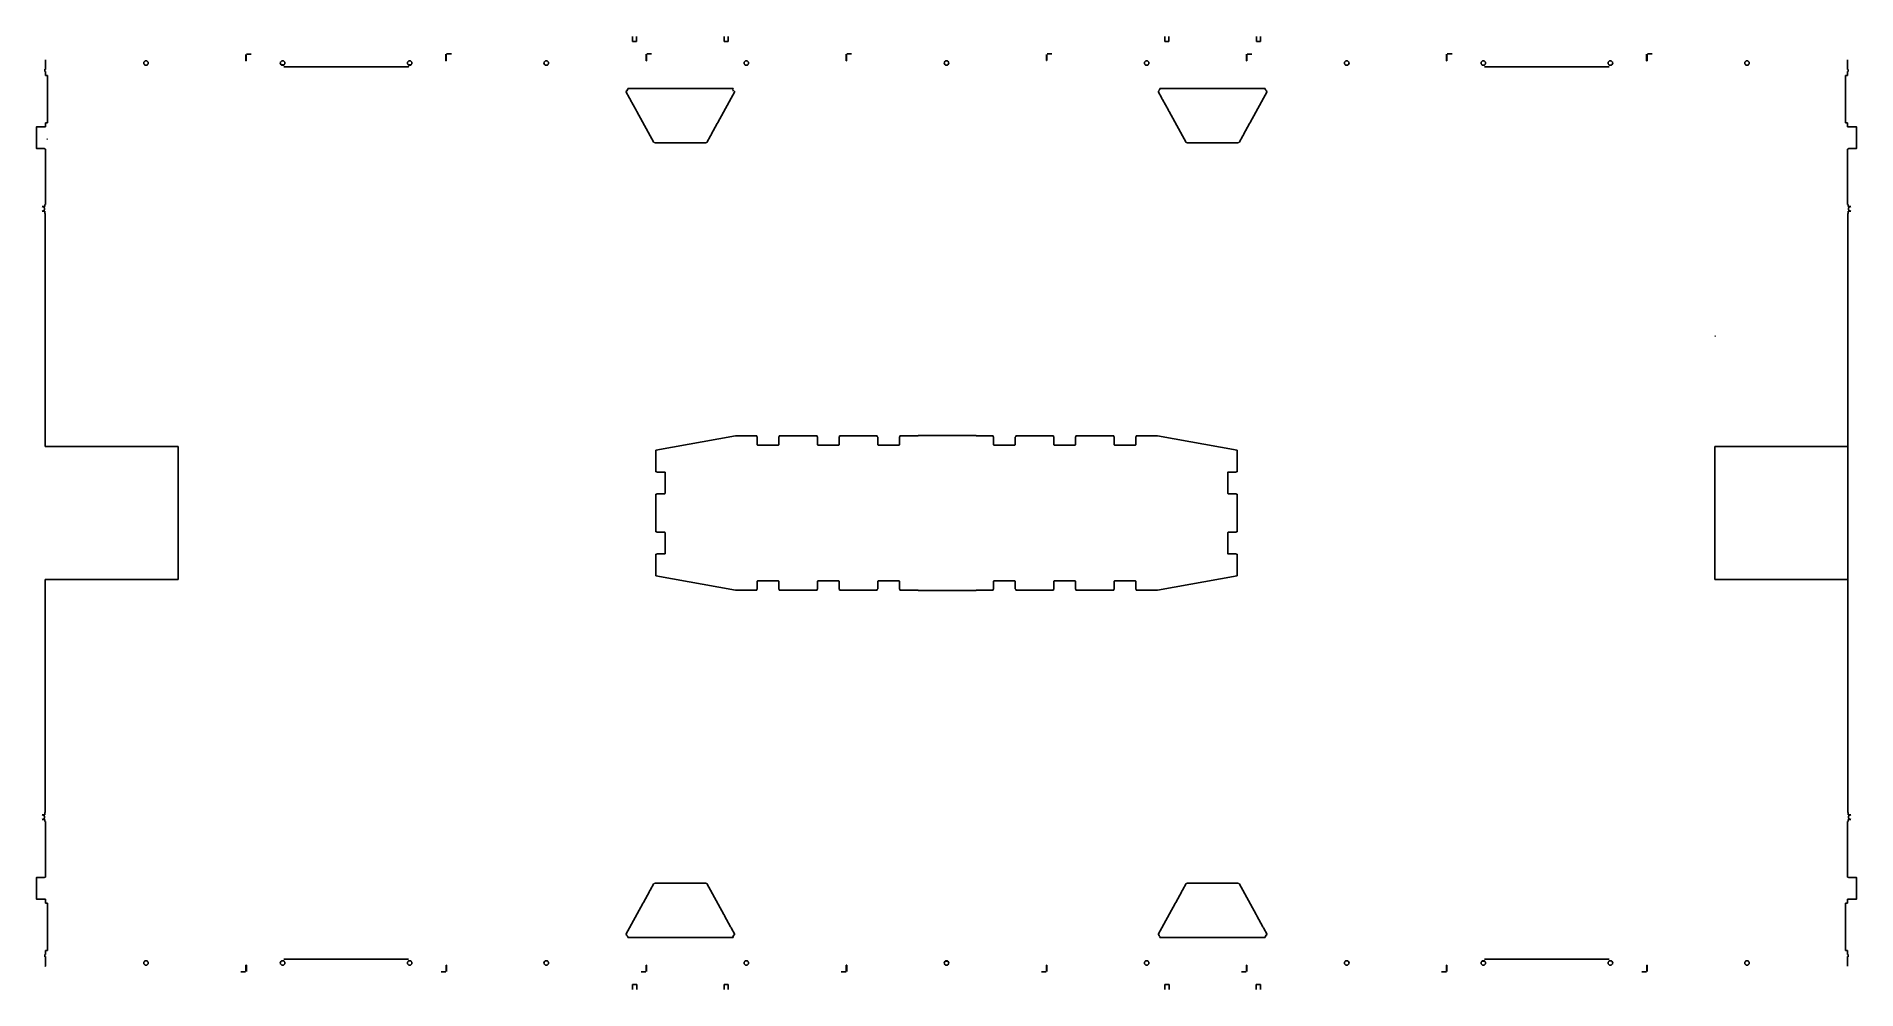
# Model space of a CAD drawing. Header units: millimetres. Extents: x -8339 to 8339, y -4366 to 4367.
import ezdxf

# ---------------------------------------------------------------- set-up
doc = ezdxf.new("R2010")
doc.units = ezdxf.units.MM
doc.layers.get('0').update_dxf_attribs({"linetype": 'CONTINUOUS'})

msp = doc.modelspace()

# ---------------------------------------------------------------- linework, layer by layer
for p, q in [((-2877, 4321), (-2877, 4366)), ((-2839, 4367), (-2839, 4321)), ((-2038, 4321), (-2038, 4366)), ((-2000, 4366), (-2000, 4321)), ((2000, 4321), (2000, 4366)), ((2038, 4366), (2038, 4321)), ((2839, 4321), (2839, 4366)), ((2876, 4366), (2876, 4321)), ((-6420, 4144), (-6420, 4202)), ((-6416, 4202), (-6416, 4144)), ((-6413, 4205), (-6370, 4205)), ((-4587, 4144), (-4587, 4203)), ((-4583, 4203), (-4583, 4144)), ((-4580, 4206), (-4537, 4206)), ((-2839, 4321), (-2877, 4321)), ((-2753, 4144), (-2753, 4203)), ((-2748, 4203), (-2748, 4144)), ((-2746, 4206), (-2703, 4206)), ((-2000, 4321), (-2038, 4321)), ((-919, 4204), (-919, 4144)), ((-915, 4144), (-915, 4204)), ((-912, 4206), (-869, 4206)), ((915, 4145), (915, 4202)), ((919, 4202), (919, 4145)), ((922, 4206), (964, 4206)), ((2038, 4321), (2000, 4321)), ((2748, 4144), (2748, 4203)), ((2753, 4203), (2753, 4144)), ((2755, 4205), (2799, 4205)), ((2876, 4321), (2839, 4321)), ((4582, 4144), (4582, 4203)), ((4586, 4203), (4586, 4144)), ((4589, 4206), (4632, 4206)), ((6415, 4144), (6415, 4203)), ((6420, 4144), (6420, 4203)), ((6422, 4206), (6466, 4206)), ((-8263, 4046), (-8263, 4065)), ((-8263, 4046), (-8257, 4046)), ((-8255, 4062), (-8262, 4062)), ((-8257, 4046), (-8257, 4039)), ((-8257, 4008), (-8257, 4039)), ((-8257, 4008), (-8244, 4008)), ((-8255, 4151), (-8255, 4062)), ((-8244, 4008), (-8238, 4008)), ((-8238, 4001), (-8238, 4008)), ((-6416, 4144), (-6420, 4144)), ((-6057, 4089), (-6044, 4089)), ((-6038, 4089), (-6025, 4089)), ((-5812, 4089), (-5799, 4089)), ((-5711, 4089), (-5698, 4089)), ((-5641, 4089), (-5656, 4089)), ((-5641, 4089), (-5577, 4089)), ((-5577, 4089), (-5641, 4089)), ((-5561, 4089), (-5577, 4089)), ((-5387, 4089), (-5402, 4089)), ((-5387, 4089), (-5323, 4089)), ((-5323, 4089), (-5387, 4089)), ((-5307, 4089), (-5323, 4089)), ((-5266, 4089), (-5253, 4089)), ((-5164, 4089), (-5152, 4089)), ((-4977, 4089), (-4964, 4089)), ((-4958, 4089), (-4945, 4089)), ((-4583, 4144), (-4587, 4144)), ((-2748, 4144), (-2753, 4144)), ((-919, 4144), (-915, 4144)), ((919, 4145), (915, 4145)), ((2753, 4144), (2748, 4144)), ((4586, 4144), (4582, 4144)), ((4929, 4089), (6072, 4089)), ((6420, 4144), (6415, 4144)), ((8238, 4001), (8238, 4008)), ((8238, 4008), (8244, 4008)), ((8257, 4008), (8244, 4008)), ((8255, 4151), (8255, 4062)), ((8255, 4062), (8262, 4062)), ((8257, 4039), (8257, 4046)), ((8257, 4046), (8263, 4046)), ((8257, 4008), (8257, 4039)), ((8263, 4046), (8263, 4062)), ((-8238, 3582), (-8238, 4001)), ((-2938, 3863), (-2933, 3866)), ((-2905, 3802), (-2938, 3863)), ((-2921, 3889), (-1956, 3889)), ((-2921, 3886), (-2921, 3889)), ((-1938, 3863), (-2094, 3579)), ((-1956, 3889), (-1956, 3886)), ((-1944, 3866), (-1938, 3863)), ((1938, 3863), (1944, 3866)), ((1972, 3802), (1938, 3863)), ((1956, 3889), (2921, 3889)), ((1956, 3886), (1956, 3889)), ((2938, 3863), (2783, 3579)), ((2921, 3889), (2921, 3886)), ((2933, 3866), (2938, 3863)), ((8238, 3582), (8238, 4001)), ((-2905, 3802), (-2903, 3799)), ((-2900, 3793), (-2903, 3799)), ((-2900, 3793), (-2899, 3790)), ((-2844, 3691), (-2899, 3790)), ((-2844, 3691), (-2842, 3688)), ((-2839, 3682), (-2842, 3688)), ((-2839, 3682), (-2837, 3679)), ((-2682, 3395), (-2837, 3679)), ((1972, 3802), (1973, 3799)), ((1977, 3793), (1973, 3799)), ((1977, 3793), (1978, 3790)), ((2033, 3691), (1978, 3790)), ((2033, 3691), (2034, 3688)), ((2038, 3682), (2034, 3688)), ((2038, 3682), (2039, 3679)), ((2195, 3395), (2039, 3679)), ((-8339, 3342), (-8339, 3535)), ((-8337, 3538), (-8267, 3538)), ((-8263, 3538), (-8263, 3542)), ((-8257, 3538), (-8263, 3538)), ((-8244, 3576), (-8257, 3576)), ((-8257, 3551), (-8257, 3576)), ((-8257, 3538), (-8257, 3551)), ((-8238, 3576), (-8244, 3576)), ((-8238, 3582), (-8238, 3576)), ((-2100, 3568), (-2155, 3468)), ((-2100, 3568), (-2099, 3571)), ((-2096, 3577), (-2099, 3571)), ((-2096, 3577), (-2094, 3579)), ((2776, 3568), (2722, 3468)), ((2776, 3568), (2778, 3571)), ((2781, 3577), (2778, 3571)), ((2781, 3577), (2783, 3579)), ((8238, 3582), (8238, 3576)), ((8244, 3576), (8238, 3576)), ((8257, 3576), (8244, 3576)), ((8257, 3551), (8257, 3576)), ((8257, 3551), (8257, 3538)), ((8263, 3538), (8257, 3538)), ((8263, 3538), (8263, 3542)), ((8337, 3538), (8267, 3538)), ((8339, 3535), (8339, 3342)), ((-8337, 3340), (-8267, 3340)), ((-8238, 3424), (-8244, 3424)), ((-2676, 3399), (-2682, 3395)), ((-2673, 3392), (-2673, 3399)), ((-2673, 3392), (-2636, 3392)), ((-2632, 3392), (-2636, 3392)), ((-2632, 3392), (-2625, 3392)), ((-2625, 3392), (-2622, 3392)), ((-2622, 3392), (-2509, 3392)), ((-2509, 3392), (-2505, 3392)), ((-2505, 3392), (-2498, 3392)), ((-2495, 3392), (-2498, 3392)), ((-2495, 3392), (-2203, 3392)), ((-2203, 3399), (-2203, 3392)), ((-2195, 3395), (-2201, 3399)), ((-2162, 3456), (-2195, 3395)), ((-2162, 3456), (-2160, 3459)), ((-2157, 3465), (-2160, 3459)), ((-2157, 3465), (-2155, 3468)), ((2201, 3399), (2195, 3395)), ((2203, 3392), (2203, 3399)), ((2203, 3392), (2241, 3392)), ((2244, 3392), (2241, 3392)), ((2244, 3392), (2251, 3392)), ((2251, 3392), (2255, 3392)), ((2255, 3392), (2368, 3392)), ((2368, 3392), (2371, 3392)), ((2371, 3392), (2378, 3392)), ((2382, 3392), (2378, 3392)), ((2382, 3392), (2673, 3392)), ((2673, 3399), (2673, 3392)), ((2682, 3395), (2676, 3399)), ((2715, 3456), (2682, 3395)), ((2715, 3456), (2717, 3459)), ((2720, 3465), (2717, 3459)), ((2720, 3465), (2722, 3468)), ((8337, 3340), (8267, 3340)), ((-8257, 3335), (-8263, 3335)), ((-8257, 3335), (-8257, 3322)), ((-8257, 2833), (-8257, 3322)), ((8257, 3322), (8257, 3335)), ((8257, 3335), (8263, 3335)), ((8257, 3322), (8257, 2833)), ((-8285, 2808), (-8263, 2808)), ((-8285, 2765), (-8263, 2765)), ((-8257, 2827), (-8263, 2827)), ((-8263, 2808), (-8263, 2827)), ((-8263, 2743), (-8263, 2765)), ((-8263, 2743), (-8258, 2743)), ((-8258, 2743), (-8258, 914)), ((-8257, 2833), (-8257, 2827)), ((8257, 2827), (8257, 2833)), ((8263, 2827), (8257, 2827)), ((8258, 914), (8258, 2743)), ((8258, 2743), (8263, 2743)), ((8258, 609), (8258, 2743)), ((8263, 2808), (8263, 2827)), ((8285, 2808), (8263, 2808)), ((8263, 2743), (8263, 2765)), ((8263, 2765), (8285, 2765)), ((7045, 1619), (7039, 1619)), ((-8258, 914), (-8258, 610)), ((8263, 914), (8258, 914)), ((8258, -914), (8258, 914)), ((8258, 914), (8263, 914)), ((-2664, 575), (-1934, 708)), ((-1934, 708), (-1902, 708)), ((-1902, 708), (-1895, 708)), ((-1895, 708), (-1749, 708)), ((-1737, 708), (-1749, 708)), ((-1737, 698), (-1739, 698)), ((-1737, 708), (-1737, 698)), ((-1734, 625), (-1734, 694)), ((-1536, 625), (-1536, 694)), ((-1532, 698), (-1532, 708)), ((-1532, 708), (-1186, 708)), ((-1186, 708), (-1186, 698)), ((-1182, 625), (-1182, 694)), ((-984, 625), (-984, 694)), ((-979, 698), (-979, 708)), ((-979, 708), (-634, 708)), ((-634, 708), (-634, 698)), ((-629, 625), (-629, 694)), ((-431, 625), (-431, 694)), ((-429, 708), (-416, 708)), ((-429, 698), (-429, 708)), ((-427, 698), (-429, 698)), ((-270, 708), (-416, 708)), ((-264, 708), (-270, 708)), ((-264, 708), (-260, 708)), ((-260, 711), (-260, 708)), ((-260, 711), (273, 711)), ((273, 711), (273, 708)), ((273, 708), (416, 708)), ((429, 708), (416, 708)), ((429, 698), (427, 698)), ((429, 708), (429, 698)), ((431, 625), (431, 694)), ((629, 625), (629, 694)), ((634, 708), (979, 708)), ((634, 698), (634, 708)), ((979, 698), (979, 708)), ((984, 625), (984, 694)), ((1182, 625), (1182, 694)), ((1186, 708), (1532, 708)), ((1186, 698), (1186, 708)), ((1532, 708), (1532, 698)), ((1536, 625), (1536, 694)), ((1734, 625), (1734, 694)), ((1737, 708), (1749, 708)), ((1737, 698), (1737, 708)), ((1739, 698), (1737, 698)), ((1895, 708), (1749, 708)), ((1902, 708), (1895, 708)), ((1934, 708), (1902, 708)), ((2664, 575), (1934, 708)), ((-7039, 610), (-8258, 610)), ((-7039, 603), (-7039, 610)), ((-7039, -610), (-7039, 610)), ((-2664, 575), (-2664, 543)), ((-2664, 543), (-2664, 537)), ((-2664, 537), (-2664, 391)), ((-1539, 622), (-1732, 622)), ((-986, 622), (-1179, 622)), ((-434, 622), (-627, 622)), ((627, 622), (434, 622)), ((1179, 622), (986, 622)), ((1732, 622), (1539, 622)), ((2664, 575), (2664, 543)), ((2664, 537), (2664, 543)), ((2664, 537), (2664, 391)), ((8258, 609), (7039, 609)), ((7039, 603), (7039, 609)), ((7039, -610), (7039, 609)), ((8258, 603), (8258, 609)), ((-2664, 378), (-2664, 391)), ((-2654, 378), (-2664, 378)), ((-2654, 378), (-2654, 380)), ((-2581, 375), (-2650, 375)), ((-2578, 373), (-2578, 180)), ((2578, 180), (2578, 373)), ((2581, 375), (2650, 375)), ((2654, 378), (2654, 380)), ((2664, 378), (2654, 378)), ((2664, 378), (2664, 391)), ((-2664, -173), (-2664, 173)), ((-2664, 173), (-2654, 173)), ((-2581, 177), (-2650, 177)), ((2581, 177), (2650, 177)), ((2664, 173), (2654, 173)), ((2664, 173), (2664, -173)), ((-2654, -173), (-2664, -173)), ((-2581, -177), (-2650, -177)), ((-2578, -180), (-2578, -373)), ((2578, -373), (2578, -180)), ((2581, -177), (2650, -177)), ((2664, -173), (2654, -173)), ((-2664, -378), (-2664, -391)), ((-2664, -378), (-2654, -378)), ((-2664, -537), (-2664, -391)), ((-2654, -380), (-2654, -378)), ((-2581, -375), (-2650, -375)), ((2581, -375), (2650, -375)), ((2654, -378), (2664, -378)), ((2654, -380), (2654, -378)), ((2664, -378), (2664, -391)), ((2664, -537), (2664, -391)), ((-8258, -610), (-7039, -610)), ((-8258, -914), (-8258, -610)), ((-7039, -603), (-7039, -610)), ((-2664, -543), (-2664, -537)), ((-2664, -575), (-2664, -543)), ((-1934, -708), (-2664, -575)), ((-1734, -625), (-1734, -694)), ((-1732, -622), (-1539, -622)), ((-1536, -625), (-1536, -694)), ((-1182, -625), (-1182, -694)), ((-1179, -622), (-986, -622)), ((-984, -625), (-984, -694)), ((-629, -625), (-629, -694)), ((-627, -622), (-434, -622)), ((-431, -625), (-431, -694)), ((431, -625), (431, -694)), ((434, -622), (627, -622)), ((629, -625), (629, -694)), ((984, -625), (984, -694)), ((986, -622), (1179, -622)), ((1182, -625), (1182, -694)), ((1536, -625), (1536, -694)), ((1539, -622), (1732, -622)), ((1734, -625), (1734, -694)), ((2664, -575), (1934, -708)), ((2664, -543), (2664, -537)), ((2664, -575), (2664, -543)), ((7039, -603), (7039, -610)), ((7039, -610), (8258, -610)), ((8258, -603), (8258, -610)), ((-1934, -708), (-1902, -708)), ((-1902, -708), (-1895, -708)), ((-1895, -708), (-1749, -708)), ((-1737, -708), (-1749, -708)), ((-1737, -698), (-1739, -698)), ((-1737, -698), (-1737, -708)), ((-1532, -708), (-1532, -698)), ((-1186, -708), (-1532, -708)), ((-1186, -697), (-1186, -708)), ((-979, -708), (-979, -698)), ((-634, -708), (-979, -708)), ((-634, -698), (-634, -708)), ((-429, -708), (-429, -698)), ((-429, -698), (-427, -698)), ((-429, -708), (-416, -708)), ((-270, -708), (-416, -708)), ((-264, -708), (-270, -708)), ((-260, -708), (-264, -708)), ((-260, -711), (-260, -708)), ((273, -711), (-260, -711)), ((273, -711), (273, -708)), ((416, -708), (273, -708)), ((429, -708), (416, -708)), ((429, -698), (427, -698)), ((429, -698), (429, -708)), ((634, -708), (634, -698)), ((979, -708), (634, -708)), ((979, -698), (979, -708)), ((1186, -708), (1186, -698)), ((1532, -708), (1186, -708)), ((1532, -708), (1532, -698)), ((1737, -708), (1737, -698)), ((1739, -698), (1737, -698)), ((1737, -708), (1749, -708)), ((1895, -708), (1749, -708)), ((1902, -708), (1895, -708)), ((1934, -708), (1902, -708)), ((-8258, -914), (-8258, -2743)), ((8263, -914), (8258, -914)), ((8258, -2743), (8258, -914)), ((8258, -914), (8263, -914)), ((-8263, -2765), (-8285, -2765)), ((-8263, -2808), (-8285, -2808)), ((-8258, -2743), (-8263, -2743)), ((-8263, -2743), (-8263, -2765)), ((-8263, -2827), (-8263, -2808)), ((-8263, -2827), (-8257, -2827)), ((-8257, -2827), (-8257, -2833)), ((-8257, -3322), (-8257, -2833)), ((8257, -2833), (8257, -2827)), ((8257, -2827), (8263, -2827)), ((8257, -2833), (8257, -3322)), ((8263, -2743), (8258, -2743)), ((8263, -2743), (8263, -2765)), ((8263, -2765), (8285, -2765)), ((8263, -2827), (8263, -2808)), ((8263, -2808), (8285, -2808)), ((-8257, -3335), (-8263, -3335)), ((-8257, -3322), (-8257, -3335)), ((8257, -3335), (8257, -3322)), ((8263, -3335), (8257, -3335)), ((-8339, -3535), (-8339, -3342)), ((-8337, -3340), (-8267, -3340)), ((-2776, -3568), (-2722, -3468)), ((-2720, -3465), (-2722, -3468)), ((-2720, -3465), (-2717, -3459)), ((-2715, -3456), (-2717, -3459)), ((-2715, -3456), (-2682, -3395)), ((-2682, -3395), (-2676, -3399)), ((-2382, -3392), (-2673, -3392)), ((-2673, -3399), (-2673, -3392)), ((-2382, -3392), (-2378, -3392)), ((-2371, -3392), (-2378, -3392)), ((-2368, -3392), (-2371, -3392)), ((-2255, -3392), (-2368, -3392)), ((-2251, -3392), (-2255, -3392)), ((-2244, -3392), (-2251, -3392)), ((-2244, -3392), (-2241, -3392)), ((-2203, -3392), (-2241, -3392)), ((-2203, -3392), (-2203, -3399)), ((-2201, -3399), (-2195, -3395)), ((-2195, -3395), (-2039, -3679)), ((2100, -3568), (2155, -3468)), ((2157, -3465), (2155, -3468)), ((2157, -3465), (2160, -3459)), ((2162, -3456), (2160, -3459)), ((2162, -3456), (2195, -3395)), ((2195, -3395), (2201, -3399)), ((2495, -3392), (2203, -3392)), ((2203, -3399), (2203, -3392)), ((2495, -3392), (2498, -3392)), ((2505, -3392), (2498, -3392)), ((2509, -3392), (2505, -3392)), ((2622, -3392), (2509, -3392)), ((2625, -3392), (2622, -3392)), ((2632, -3392), (2625, -3392)), ((2632, -3392), (2636, -3392)), ((2673, -3392), (2636, -3392)), ((2673, -3392), (2673, -3399)), ((2676, -3399), (2682, -3395)), ((2682, -3395), (2837, -3679)), ((8337, -3340), (8267, -3340)), ((8339, -3342), (8339, -3535)), ((-8337, -3538), (-8267, -3538)), ((-8257, -3538), (-8263, -3538)), ((-8257, -3551), (-8257, -3538)), ((-8257, -3576), (-8257, -3551)), ((-8244, -3576), (-8257, -3576)), ((-8238, -3576), (-8244, -3576)), ((-8238, -3582), (-8238, -3576)), ((-8238, -3582), (-8238, -4001)), ((-2938, -3863), (-2783, -3579)), ((-2781, -3577), (-2783, -3579)), ((-2781, -3577), (-2778, -3571)), ((-2776, -3568), (-2778, -3571)), ((1938, -3863), (2094, -3579)), ((2096, -3577), (2094, -3579)), ((2096, -3577), (2099, -3571)), ((2100, -3568), (2099, -3571)), ((8238, -3582), (8238, -3576)), ((8238, -3576), (8244, -3576)), ((8238, -3582), (8238, -4001)), ((8244, -3576), (8257, -3576)), ((8257, -3538), (8257, -3551)), ((8263, -3538), (8257, -3538)), ((8257, -3576), (8257, -3551)), ((8337, -3538), (8267, -3538)), ((-2038, -3682), (-2039, -3679)), ((-2038, -3682), (-2034, -3688)), ((-2033, -3691), (-2034, -3688)), ((-2033, -3691), (-1978, -3790)), ((-1977, -3793), (-1978, -3790)), ((-1977, -3793), (-1973, -3799)), ((-1972, -3802), (-1973, -3799)), ((-1972, -3802), (-1938, -3863)), ((2839, -3682), (2837, -3679)), ((2839, -3682), (2842, -3688)), ((2844, -3691), (2842, -3688)), ((2844, -3691), (2899, -3790)), ((2900, -3793), (2899, -3790)), ((2900, -3793), (2903, -3799)), ((2905, -3802), (2903, -3799)), ((2905, -3802), (2938, -3863)), ((-8238, -4001), (-8238, -4008)), ((-2933, -3866), (-2938, -3863)), ((-2921, -3889), (-2921, -3886)), ((-1956, -3889), (-2921, -3889)), ((-1956, -3886), (-1956, -3889)), ((-1938, -3863), (-1944, -3866)), ((1944, -3866), (1938, -3863)), ((1956, -3889), (1956, -3886)), ((2921, -3889), (1956, -3889)), ((2921, -3886), (2921, -3889)), ((2938, -3863), (2933, -3866)), ((8238, -4001), (8238, -4008)), ((-8257, -4046), (-8263, -4046)), ((-8263, -4046), (-8263, -4065)), ((-8255, -4062), (-8262, -4062)), ((-8262, -4151), (-8255, -4151)), ((-8257, -4008), (-8244, -4008)), ((-8257, -4039), (-8257, -4008)), ((-8257, -4039), (-8257, -4046)), ((-8255, -4151), (-8255, -4062)), ((-8238, -4008), (-8244, -4008)), ((-6415, -4144), (-6420, -4144)), ((-6420, -4144), (-6420, -4202)), ((-6415, -4202), (-6415, -4144)), ((-4929, -4089), (-6072, -4089)), ((-4581, -4143), (-4586, -4143)), ((-4586, -4143), (-4586, -4201)), ((-4581, -4201), (-4581, -4143)), ((-2748, -4143), (-2753, -4143)), ((-2753, -4143), (-2753, -4202)), ((-2748, -4202), (-2748, -4143)), ((-914, -4143), (-919, -4143)), ((-919, -4143), (-919, -4201)), ((-914, -4201), (-914, -4143)), ((915, -4143), (915, -4201)), ((919, -4143), (915, -4143)), ((919, -4201), (919, -4143)), ((2753, -4143), (2748, -4143)), ((2748, -4143), (2748, -4202)), ((2753, -4202), (2753, -4143)), ((4581, -4144), (4581, -4202)), ((4586, -4144), (4581, -4144)), ((4586, -4202), (4586, -4144)), ((6072, -4089), (4929, -4089)), ((6416, -4143), (6416, -4201)), ((6420, -4143), (6416, -4143)), ((6420, -4201), (6420, -4143)), ((8244, -4008), (8238, -4008)), ((8257, -4008), (8244, -4008)), ((8255, -4151), (8255, -4062)), ((8255, -4062), (8262, -4062)), ((8257, -4008), (8257, -4039)), ((8257, -4046), (8257, -4039)), ((8263, -4046), (8257, -4046)), ((8263, -4046), (8263, -4065)), ((-6422, -4205), (-6466, -4205)), ((-4587, -4205), (-4631, -4205)), ((-2838, -4321), (-2876, -4321)), ((-2876, -4321), (-2876, -4366)), ((-2838, -4366), (-2838, -4321)), ((-2754, -4205), (-2798, -4205)), ((-2038, -4321), (-2038, -4365)), ((-2000, -4321), (-2038, -4321)), ((-2000, -4366), (-2000, -4321)), ((-920, -4204), (-964, -4204)), ((913, -4205), (869, -4205)), ((2001, -4321), (2001, -4365)), ((2039, -4321), (2001, -4321)), ((2039, -4366), (2039, -4321)), ((2747, -4205), (2703, -4205)), ((2838, -4321), (2838, -4365)), ((2877, -4321), (2838, -4321)), ((2877, -4366), (2877, -4321)), ((4580, -4205), (4536, -4205)), ((6414, -4205), (6370, -4205))]:
    msp.add_line(p, q)
msp.add_lwpolyline([(-6072, 4089), (-5034, 4089), (-4996, 4089), (-4929, 4089)], close=True)
for centre, radius, start, end in [((-7335, 4123), 21.1, -44.3304, 224.3304), ((-6083, 4123), 21.1, -44.3304, 224.3304), ((-4919, 4123), 21.1, -44.3304, 224.3304), ((-3667, 4123), 21.1, -44.3304, 224.3304), ((-1834, 4123), 21.1, -44.3304, 224.3304), ((0, 4123), 21.1, -44.3304, 224.3304), ((1834, 4123), 21.1, -44.3304, 224.3304), ((3667, 4123), 21.1, -44.3304, 224.3304), ((4919, 4123), 21.1, -44.3304, 224.3304), ((6083, 4123), 21.1, -44.3304, 224.3304), ((7335, 4123), 21.1, -44.3304, 224.3304), ((7335, 4123), 21.1, -44.3304, 224.3304), ((-2908, 3865), 21.1, 121.2054, 180), ((-1969, 3865), 16.7, 0, 61.3844), ((1968, 3865), 21.1, 121.0335, 177.3169), ((2908, 3865), 21.1, 0, 66.0215), ((-8337, 3535), 2.54, 90, 180), ((-8267, 3542), 4.44, 270, 360), ((8267, 3542), 4.44, 180, 270), ((8337, 3535), 2.54, 0, 90), ((-8337, 3342), 2.54, 180, 270), ((-8267, 3335), 4.44, 0, 90), ((8267, 3335), 4.44, 90, 180), ((8337, 3342), 2.54, -90, 0), ((-8285, 2787), 21.1, -90, 90), ((8285, 2787), 21.1, 90, 270), ((-1739, 694), 4.44, 0, 90), ((-1532, 694), 4.44, 90, 180), ((-1186, 694), 4.44, 0, 90), ((-979, 694), 4.44, 90, 180), ((-634, 694), 4.44, 0, 90), ((-427, 694), 4.44, 90, 180), ((427, 694), 4.44, 0, 90), ((634, 694), 4.44, 90, 180), ((979, 694), 4.44, 0, 90), ((1186, 694), 4.44, 90, 180), ((1532, 694), 4.44, 0, 90), ((1739, 694), 4.44, 90, 180), ((-1732, 625), 2.54, 180, 270), ((-1539, 625), 2.54, -90, 0), ((-1179, 625), 2.54, 180, 270), ((-986, 625), 2.54, 270, 360), ((-627, 625), 2.54, 180, 270), ((-434, 625), 2.54, -90, 0), ((434, 625), 2.54, 180, 270), ((627, 625), 2.54, -90, 0), ((986, 625), 2.54, 180, 270), ((1179, 625), 2.54, 270, 360), ((1539, 625), 2.54, 180, 270), ((1732, 625), 2.54, -90, 0), ((-2650, 380), 4.44, 180, 270), ((-2581, 373), 2.54, 0, 90), ((2581, 373), 2.54, 90, 180), ((2650, 380), 4.44, -90, 0), ((-2650, 173), 4.44, 90, 180), ((-2581, 180), 2.54, -90, 0), ((2581, 180), 2.54, 180, 270), ((2650, 173), 4.44, 0, 90), ((-2650, -173), 4.44, 180, 270), ((-2581, -180), 2.54, 0, 90), ((2581, -180), 2.54, 90, 180), ((2650, -173), 4.44, -90, 0), ((-2650, -380), 4.44, 90, 180), ((-2581, -373), 2.54, -90, 0), ((2581, -373), 2.54, 180, 270), ((2650, -380), 4.44, 0, 90), ((-1732, -625), 2.54, 90, 180), ((-1539, -625), 2.54, 0, 90), ((-1179, -625), 2.54, 90, 180), ((-986, -625), 2.54, 0, 90), ((-627, -625), 2.54, 90, 180), ((-434, -625), 2.54, 0, 90), ((434, -625), 2.54, 90, 180), ((627, -625), 2.54, 0, 90), ((986, -625), 2.54, 90, 180), ((1179, -625), 2.54, 0, 90), ((1539, -625), 2.54, 90, 180), ((1732, -625), 2.54, 0, 90), ((-1739, -694), 4.44, -90, 0), ((-1532, -694), 4.44, 180, 270), ((-1186, -694), 4.44, -90, 0), ((-979, -694), 4.44, 180, 270), ((-634, -694), 4.44, -90, 0), ((-427, -694), 4.44, 180, 270), ((427, -694), 4.44, 270, 360), ((634, -694), 4.44, 180, 270), ((979, -694), 4.44, -90, 0), ((1186, -694), 4.44, 180, 270), ((1532, -694), 4.44, -90, 0), ((1739, -694), 4.44, 180, 270), ((-8285, -2787), 21.1, -90, 90), ((8285, -2787), 21.1, 90, 270), ((-8267, -3335), 4.44, 270, 360), ((8267, -3335), 4.44, 180, 270), ((-8337, -3342), 2.54, 90, 180), ((8337, -3342), 2.54, 0, 90), ((-8337, -3535), 2.54, 180, 270), ((-8267, -3542), 4.44, 0, 90), ((8267, -3542), 4.44, 90, 180), ((8337, -3535), 2.54, -90, 0), ((-2908, -3865), 21.1, 180, 241.2206), ((-1969, -3865), 21.1, -57.6534, 0), ((1968, -3865), 21.1, 180, 237.9046), ((2908, -3865), 21.1, -58.5917, 0), ((-7335, -4123), 21.1, -224.3304, 44.3304), ((-6083, -4123), 21.1, -224.3304, 44.3304), ((-4919, -4123), 21.1, -224.3304, 44.3304), ((-3667, -4123), 21.1, -224.3304, 44.3304), ((-1834, -4123), 21.1, -224.3304, 44.3304), ((0, -4123), 21.1, -224.3304, 44.3304), ((1834, -4123), 21.1, -224.3304, 44.3304), ((3667, -4123), 21.1, -224.3304, 44.3304), ((4919, -4123), 21.1, -224.3304, 44.3304), ((6083, -4123), 21.1, -224.3304, 44.3304), ((7335, -4123), 21.1, -224.3304, 44.3304)]:
    msp.add_arc(centre, radius, start, end)
for points, knots in [([(-7350, 4108), (-7349, 4107), (-7347, 4106), (-7345, 4105), (-7344, 4104), (-7341, 4103), (-7340, 4103), (-7337, 4102), (-7336, 4102), (-7335, 4102)], [-1.771498, -1.771498, -1.771498, -1.771498, -1.328623, -1.328623, -0.885749, -0.885749, -0.442874, -0.442874, 0, 0, 0, 0]), ([(-7319, 4108), (-7320, 4107), (-7322, 4106), (-7324, 4105), (-7325, 4104), (-7328, 4103), (-7329, 4103), (-7332, 4102), (-7333, 4102), (-7335, 4102)], [3.857832, 3.857832, 3.857832, 3.857832, 4.300707, 4.300707, 4.743581, 4.743581, 5.186455, 5.186455, 5.62933, 5.62933, 5.62933, 5.62933]), ([(-6098, 4108), (-6097, 4107), (-6096, 4106), (-6093, 4105), (-6092, 4104), (-6089, 4103), (-6088, 4103), (-6085, 4102), (-6084, 4102), (-6083, 4102)], [-1.771498, -1.771498, -1.771498, -1.771498, -1.328623, -1.328623, -0.885749, -0.885749, -0.442874, -0.442874, 0, 0, 0, 0]), ([(-6092, 4108), (-6091, 4108), (-6090, 4107), (-6087, 4106), (-6086, 4106), (-6085, 4106), (-6084, 4106), (-6082, 4106), (-6081, 4106), (-6079, 4106), (-6078, 4106), (-6076, 4107), (-6074, 4108), (-6073, 4108)], [5.387496, 5.387496, 5.387496, 5.387496, 5.811527, 5.811527, 6.078985, 6.078985, 6.346444, 6.346444, 6.613903, 6.613903, 6.881361, 6.881361, 7.305392, 7.305392, 7.305392, 7.305392]), ([(-6068, 4108), (-6069, 4107), (-6070, 4106), (-6072, 4105), (-6073, 4104), (-6076, 4103), (-6077, 4103), (-6080, 4102), (-6081, 4102), (-6083, 4102)], [3.857832, 3.857832, 3.857832, 3.857832, 4.300707, 4.300707, 4.743581, 4.743581, 5.186455, 5.186455, 5.62933, 5.62933, 5.62933, 5.62933]), ([(-4934, 4108), (-4933, 4107), (-4932, 4106), (-4930, 4105), (-4928, 4104), (-4926, 4103), (-4924, 4103), (-4922, 4102), (-4920, 4102), (-4919, 4102)], [-1.771498, -1.771498, -1.771498, -1.771498, -1.328623, -1.328623, -0.885749, -0.885749, -0.442874, -0.442874, 0, 0, 0, 0]), ([(-4929, 4108), (-4927, 4108), (-4926, 4107), (-4924, 4106), (-4923, 4106), (-4921, 4106), (-4920, 4106), (-4918, 4106), (-4917, 4106), (-4915, 4106), (-4914, 4106), (-4912, 4107), (-4911, 4108), (-4910, 4108)], [5.387496, 5.387496, 5.387496, 5.387496, 5.811527, 5.811527, 6.078985, 6.078985, 6.346444, 6.346444, 6.613903, 6.613903, 6.881361, 6.881361, 7.305392, 7.305392, 7.305392, 7.305392]), ([(-4904, 4108), (-4905, 4107), (-4906, 4106), (-4909, 4105), (-4910, 4104), (-4912, 4103), (-4914, 4103), (-4916, 4102), (-4918, 4102), (-4919, 4102)], [3.857832, 3.857832, 3.857832, 3.857832, 4.300707, 4.300707, 4.743581, 4.743581, 5.186455, 5.186455, 5.62933, 5.62933, 5.62933, 5.62933]), ([(-3682, 4108), (-3681, 4107), (-3680, 4106), (-3678, 4105), (-3677, 4104), (-3674, 4103), (-3673, 4103), (-3670, 4102), (-3669, 4102), (-3667, 4102)], [-1.771498, -1.771498, -1.771498, -1.771498, -1.328623, -1.328623, -0.885749, -0.885749, -0.442874, -0.442874, 0, 0, 0, 0]), ([(-3652, 4108), (-3653, 4107), (-3654, 4106), (-3657, 4105), (-3658, 4104), (-3661, 4103), (-3662, 4103), (-3665, 4102), (-3666, 4102), (-3667, 4102)], [3.857832, 3.857832, 3.857832, 3.857832, 4.300707, 4.300707, 4.743581, 4.743581, 5.186455, 5.186455, 5.62933, 5.62933, 5.62933, 5.62933]), ([(-1849, 4108), (-1848, 4107), (-1847, 4106), (-1844, 4105), (-1843, 4104), (-1840, 4103), (-1839, 4103), (-1836, 4102), (-1835, 4102), (-1834, 4102)], [-1.771498, -1.771498, -1.771498, -1.771498, -1.328623, -1.328623, -0.885749, -0.885749, -0.442874, -0.442874, 0, 0, 0, 0]), ([(-1819, 4108), (-1820, 4107), (-1821, 4106), (-1823, 4105), (-1824, 4104), (-1827, 4103), (-1828, 4103), (-1831, 4102), (-1832, 4102), (-1834, 4102)], [3.857832, 3.857832, 3.857832, 3.857832, 4.300707, 4.300707, 4.743581, 4.743581, 5.186455, 5.186455, 5.62933, 5.62933, 5.62933, 5.62933]), ([(-15, 4108), (-14, 4107), (-13, 4106), (-11, 4105), (-9, 4104), (-7, 4103), (-5, 4103), (-3, 4102), (-1, 4102), (0, 4102)], [-1.771498, -1.771498, -1.771498, -1.771498, -1.328623, -1.328623, -0.885749, -0.885749, -0.442874, -0.442874, 0, 0, 0, 0]), ([(15, 4108), (14, 4107), (13, 4106), (11, 4105), (9, 4104), (7, 4103), (5, 4103), (3, 4102), (1, 4102), (0, 4102)], [3.857832, 3.857832, 3.857832, 3.857832, 4.300707, 4.300707, 4.743581, 4.743581, 5.186455, 5.186455, 5.62933, 5.62933, 5.62933, 5.62933]), ([(1819, 4108), (1820, 4107), (1821, 4106), (1823, 4105), (1824, 4104), (1827, 4103), (1828, 4103), (1831, 4102), (1832, 4102), (1834, 4102)], [-1.771498, -1.771498, -1.771498, -1.771498, -1.328623, -1.328623, -0.885749, -0.885749, -0.442874, -0.442874, 0, 0, 0, 0]), ([(1849, 4108), (1848, 4107), (1847, 4106), (1844, 4105), (1843, 4104), (1840, 4103), (1839, 4103), (1836, 4102), (1835, 4102), (1834, 4102)], [3.857832, 3.857832, 3.857832, 3.857832, 4.300707, 4.300707, 4.743581, 4.743581, 5.186455, 5.186455, 5.62933, 5.62933, 5.62933, 5.62933]), ([(3652, 4108), (3653, 4107), (3654, 4106), (3657, 4105), (3658, 4104), (3661, 4103), (3662, 4103), (3665, 4102), (3666, 4102), (3667, 4102)], [-1.771498, -1.771498, -1.771498, -1.771498, -1.328623, -1.328623, -0.885749, -0.885749, -0.442874, -0.442874, 0, 0, 0, 0]), ([(3682, 4108), (3681, 4107), (3680, 4106), (3678, 4105), (3677, 4104), (3674, 4103), (3673, 4103), (3670, 4102), (3669, 4102), (3667, 4102)], [3.857832, 3.857832, 3.857832, 3.857832, 4.300707, 4.300707, 4.743581, 4.743581, 5.186455, 5.186455, 5.62933, 5.62933, 5.62933, 5.62933]), ([(4904, 4108), (4905, 4107), (4906, 4106), (4909, 4105), (4910, 4104), (4912, 4103), (4914, 4103), (4916, 4102), (4918, 4102), (4919, 4102)], [-1.771498, -1.771498, -1.771498, -1.771498, -1.328623, -1.328623, -0.885749, -0.885749, -0.442874, -0.442874, 0, 0, 0, 0]), ([(4934, 4108), (4933, 4107), (4932, 4106), (4930, 4105), (4928, 4104), (4926, 4103), (4924, 4103), (4922, 4102), (4920, 4102), (4919, 4102)], [3.857832, 3.857832, 3.857832, 3.857832, 4.300707, 4.300707, 4.743581, 4.743581, 5.186455, 5.186455, 5.62933, 5.62933, 5.62933, 5.62933]), ([(6068, 4108), (6069, 4107), (6070, 4106), (6072, 4105), (6073, 4104), (6076, 4103), (6077, 4103), (6080, 4102), (6081, 4102), (6083, 4102)], [-1.771498, -1.771498, -1.771498, -1.771498, -1.328623, -1.328623, -0.885749, -0.885749, -0.442874, -0.442874, 0, 0, 0, 0]), ([(6098, 4108), (6097, 4107), (6096, 4106), (6093, 4105), (6092, 4104), (6089, 4103), (6088, 4103), (6085, 4102), (6084, 4102), (6083, 4102)], [3.857832, 3.857832, 3.857832, 3.857832, 4.300707, 4.300707, 4.743581, 4.743581, 5.186455, 5.186455, 5.62933, 5.62933, 5.62933, 5.62933]), ([(7319, 4108), (7320, 4107), (7322, 4106), (7324, 4105), (7325, 4104), (7328, 4103), (7329, 4103), (7332, 4102), (7333, 4102), (7335, 4102)], [-1.771498, -1.771498, -1.771498, -1.771498, -1.328623, -1.328623, -0.885749, -0.885749, -0.442874, -0.442874, 0, 0, 0, 0]), ([(7319, 4108), (7320, 4107), (7322, 4106), (7324, 4105), (7325, 4104), (7328, 4103), (7329, 4103), (7332, 4102), (7333, 4102), (7335, 4102)], [-1.771498, -1.771498, -1.771498, -1.771498, -1.328623, -1.328623, -0.885749, -0.885749, -0.442874, -0.442874, 0, 0, 0, 0]), ([(7350, 4108), (7349, 4107), (7347, 4106), (7345, 4105), (7344, 4104), (7341, 4103), (7340, 4103), (7337, 4102), (7336, 4102), (7335, 4102)], [3.857832, 3.857832, 3.857832, 3.857832, 4.300707, 4.300707, 4.743581, 4.743581, 5.186455, 5.186455, 5.62933, 5.62933, 5.62933, 5.62933]), ([(7350, 4108), (7349, 4107), (7347, 4106), (7345, 4105), (7344, 4104), (7341, 4103), (7340, 4103), (7337, 4102), (7336, 4102), (7335, 4102)], [3.857832, 3.857832, 3.857832, 3.857832, 4.300707, 4.300707, 4.743581, 4.743581, 5.186455, 5.186455, 5.62933, 5.62933, 5.62933, 5.62933]), ([(-7350, -4108), (-7349, -4107), (-7347, -4106), (-7345, -4105), (-7344, -4104), (-7341, -4103), (-7340, -4103), (-7337, -4102), (-7336, -4102), (-7335, -4102)], [3.857832, 3.857832, 3.857832, 3.857832, 4.300707, 4.300707, 4.743581, 4.743581, 5.186455, 5.186455, 5.62933, 5.62933, 5.62933, 5.62933]), ([(-7319, -4108), (-7320, -4107), (-7322, -4106), (-7324, -4105), (-7325, -4104), (-7328, -4103), (-7329, -4103), (-7332, -4102), (-7333, -4102), (-7335, -4102)], [-1.771498, -1.771498, -1.771498, -1.771498, -1.328623, -1.328623, -0.885749, -0.885749, -0.442874, -0.442874, 0, 0, 0, 0]), ([(-6098, -4108), (-6097, -4107), (-6096, -4106), (-6093, -4105), (-6092, -4104), (-6089, -4103), (-6088, -4103), (-6085, -4102), (-6084, -4102), (-6083, -4102)], [3.857832, 3.857832, 3.857832, 3.857832, 4.300707, 4.300707, 4.743581, 4.743581, 5.186455, 5.186455, 5.62933, 5.62933, 5.62933, 5.62933]), ([(-6068, -4108), (-6069, -4107), (-6070, -4106), (-6072, -4105), (-6073, -4104), (-6076, -4103), (-6077, -4103), (-6080, -4102), (-6081, -4102), (-6083, -4102)], [-1.771498, -1.771498, -1.771498, -1.771498, -1.328623, -1.328623, -0.885749, -0.885749, -0.442874, -0.442874, 0, 0, 0, 0]), ([(-4934, -4108), (-4933, -4107), (-4932, -4106), (-4930, -4105), (-4928, -4104), (-4926, -4103), (-4924, -4103), (-4922, -4102), (-4920, -4102), (-4919, -4102)], [3.857832, 3.857832, 3.857832, 3.857832, 4.300707, 4.300707, 4.743581, 4.743581, 5.186455, 5.186455, 5.62933, 5.62933, 5.62933, 5.62933]), ([(-4904, -4108), (-4905, -4107), (-4906, -4106), (-4909, -4105), (-4910, -4104), (-4912, -4103), (-4914, -4103), (-4916, -4102), (-4918, -4102), (-4919, -4102)], [-1.771498, -1.771498, -1.771498, -1.771498, -1.328623, -1.328623, -0.885749, -0.885749, -0.442874, -0.442874, 0, 0, 0, 0]), ([(-3682, -4108), (-3681, -4107), (-3680, -4106), (-3678, -4105), (-3677, -4104), (-3674, -4103), (-3673, -4103), (-3670, -4102), (-3669, -4102), (-3667, -4102)], [3.857832, 3.857832, 3.857832, 3.857832, 4.300707, 4.300707, 4.743581, 4.743581, 5.186455, 5.186455, 5.62933, 5.62933, 5.62933, 5.62933]), ([(-3652, -4108), (-3653, -4107), (-3654, -4106), (-3657, -4105), (-3658, -4104), (-3661, -4103), (-3662, -4103), (-3665, -4102), (-3666, -4102), (-3667, -4102)], [-1.771498, -1.771498, -1.771498, -1.771498, -1.328623, -1.328623, -0.885749, -0.885749, -0.442874, -0.442874, 0, 0, 0, 0]), ([(-1849, -4108), (-1848, -4107), (-1847, -4106), (-1844, -4105), (-1843, -4104), (-1840, -4103), (-1839, -4103), (-1836, -4102), (-1835, -4102), (-1834, -4102)], [3.857832, 3.857832, 3.857832, 3.857832, 4.300707, 4.300707, 4.743581, 4.743581, 5.186455, 5.186455, 5.62933, 5.62933, 5.62933, 5.62933]), ([(-1819, -4108), (-1820, -4107), (-1821, -4106), (-1823, -4105), (-1824, -4104), (-1827, -4103), (-1828, -4103), (-1831, -4102), (-1832, -4102), (-1834, -4102)], [-1.771498, -1.771498, -1.771498, -1.771498, -1.328623, -1.328623, -0.885749, -0.885749, -0.442874, -0.442874, 0, 0, 0, 0]), ([(-15, -4108), (-14, -4107), (-13, -4106), (-11, -4105), (-9, -4104), (-7, -4103), (-5, -4103), (-3, -4102), (-1, -4102), (0, -4102)], [3.857832, 3.857832, 3.857832, 3.857832, 4.300707, 4.300707, 4.743581, 4.743581, 5.186455, 5.186455, 5.62933, 5.62933, 5.62933, 5.62933]), ([(9, -4108), (8, -4108), (7, -4107), (5, -4106), (4, -4106), (2, -4106), (1, -4106), (-1, -4106), (-2, -4106), (-4, -4106), (-5, -4106), (-7, -4107), (-8, -4108), (-9, -4108)], [5.387496, 5.387496, 5.387496, 5.387496, 5.811527, 5.811527, 6.078985, 6.078985, 6.346444, 6.346444, 6.613903, 6.613903, 6.881361, 6.881361, 7.305392, 7.305392, 7.305392, 7.305392]), ([(15, -4108), (14, -4107), (13, -4106), (11, -4105), (9, -4104), (7, -4103), (5, -4103), (3, -4102), (1, -4102), (0, -4102)], [-1.771498, -1.771498, -1.771498, -1.771498, -1.328623, -1.328623, -0.885749, -0.885749, -0.442874, -0.442874, 0, 0, 0, 0]), ([(1819, -4108), (1820, -4107), (1821, -4106), (1823, -4105), (1824, -4104), (1827, -4103), (1828, -4103), (1831, -4102), (1832, -4102), (1834, -4102)], [3.857832, 3.857832, 3.857832, 3.857832, 4.300707, 4.300707, 4.743581, 4.743581, 5.186455, 5.186455, 5.62933, 5.62933, 5.62933, 5.62933]), ([(1849, -4108), (1848, -4107), (1847, -4106), (1844, -4105), (1843, -4104), (1840, -4103), (1839, -4103), (1836, -4102), (1835, -4102), (1834, -4102)], [-1.771498, -1.771498, -1.771498, -1.771498, -1.328623, -1.328623, -0.885749, -0.885749, -0.442874, -0.442874, 0, 0, 0, 0]), ([(3652, -4108), (3653, -4107), (3654, -4106), (3657, -4105), (3658, -4104), (3661, -4103), (3662, -4103), (3665, -4102), (3666, -4102), (3667, -4102)], [3.857832, 3.857832, 3.857832, 3.857832, 4.300707, 4.300707, 4.743581, 4.743581, 5.186455, 5.186455, 5.62933, 5.62933, 5.62933, 5.62933]), ([(3682, -4108), (3681, -4107), (3680, -4106), (3678, -4105), (3677, -4104), (3674, -4103), (3673, -4103), (3670, -4102), (3669, -4102), (3667, -4102)], [-1.771498, -1.771498, -1.771498, -1.771498, -1.328623, -1.328623, -0.885749, -0.885749, -0.442874, -0.442874, 0, 0, 0, 0]), ([(4904, -4108), (4905, -4107), (4906, -4106), (4909, -4105), (4910, -4104), (4912, -4103), (4914, -4103), (4916, -4102), (4918, -4102), (4919, -4102)], [3.857832, 3.857832, 3.857832, 3.857832, 4.300707, 4.300707, 4.743581, 4.743581, 5.186455, 5.186455, 5.62933, 5.62933, 5.62933, 5.62933]), ([(4929, -4108), (4927, -4108), (4926, -4107), (4924, -4106), (4923, -4106), (4921, -4106), (4920, -4106), (4918, -4106), (4917, -4106), (4915, -4106), (4914, -4106), (4912, -4107), (4911, -4108), (4910, -4108)], [5.387496, 5.387496, 5.387496, 5.387496, 5.811527, 5.811527, 6.078985, 6.078985, 6.346444, 6.346444, 6.613903, 6.613903, 6.881361, 6.881361, 7.305392, 7.305392, 7.305392, 7.305392]), ([(4934, -4108), (4933, -4107), (4932, -4106), (4930, -4105), (4928, -4104), (4926, -4103), (4924, -4103), (4922, -4102), (4920, -4102), (4919, -4102)], [-1.771498, -1.771498, -1.771498, -1.771498, -1.328623, -1.328623, -0.885749, -0.885749, -0.442874, -0.442874, 0, 0, 0, 0]), ([(6068, -4108), (6069, -4107), (6070, -4106), (6072, -4105), (6073, -4104), (6076, -4103), (6077, -4103), (6080, -4102), (6081, -4102), (6083, -4102)], [3.857832, 3.857832, 3.857832, 3.857832, 4.300707, 4.300707, 4.743581, 4.743581, 5.186455, 5.186455, 5.62933, 5.62933, 5.62933, 5.62933]), ([(6098, -4108), (6097, -4107), (6096, -4106), (6093, -4105), (6092, -4104), (6089, -4103), (6088, -4103), (6085, -4102), (6084, -4102), (6083, -4102)], [-1.771498, -1.771498, -1.771498, -1.771498, -1.328623, -1.328623, -0.885749, -0.885749, -0.442874, -0.442874, 0, 0, 0, 0]), ([(7319, -4108), (7320, -4107), (7322, -4106), (7324, -4105), (7325, -4104), (7328, -4103), (7329, -4103), (7332, -4102), (7333, -4102), (7335, -4102)], [3.857832, 3.857832, 3.857832, 3.857832, 4.300707, 4.300707, 4.743581, 4.743581, 5.186455, 5.186455, 5.62933, 5.62933, 5.62933, 5.62933]), ([(7350, -4108), (7349, -4107), (7347, -4106), (7345, -4105), (7344, -4104), (7341, -4103), (7340, -4103), (7337, -4102), (7336, -4102), (7335, -4102)], [-1.771498, -1.771498, -1.771498, -1.771498, -1.328623, -1.328623, -0.885749, -0.885749, -0.442874, -0.442874, 0, 0, 0, 0])]:
    msp.add_open_spline(points, degree=3, knots=knots)

doc.saveas('drawing.dxf')
